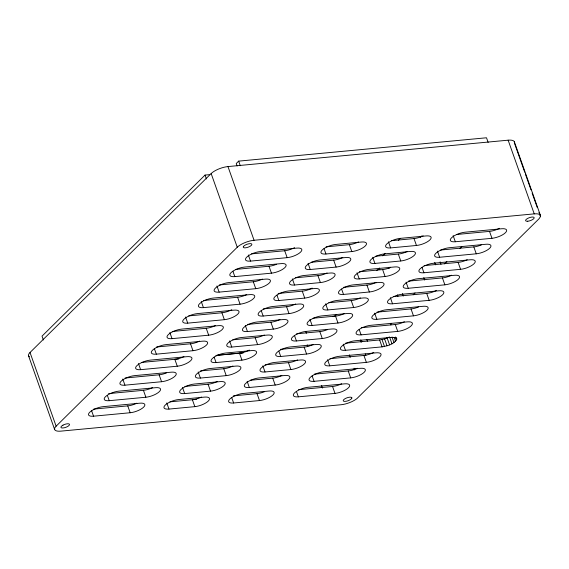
<?xml version="1.0" encoding="UTF-8"?>
<svg xmlns="http://www.w3.org/2000/svg" width="569" height="569" viewBox="0 0 569 569"><rect width="100%" height="100%" fill="white"/><g stroke="black" fill="none" stroke-linecap="round" stroke-linejoin="round"><path stroke-width="0.85" d="M396.792 339.003L395.398 337.552L391.941 337.296L355.099 340.767A10.406 3.578 -19.5 0 0 341.649 346.35A10.406 3.578 -19.5 0 0 345.44 350.312L382.076 346.862C387.368 345.86 394.395 344.366 396.792 339.003L396.244 337.467M538.985 212.429L540.465 216.618L538.978 218.823L356.969 398.556A13.009 4.474 -19.5 0 1 341.03 404.744L60.862 431.138A13.009 4.474 -19.5 0 1 56.125 426.195L30.022 352.496L211.156 173.552A13.009 4.474 -19.5 0 1 227.97 166.575L508.138 140.18A13.009 4.474 -19.5 0 1 514.369 142.926M488.138 142.385L486.509 137.776L238.667 161.127L236.249 163.509L237.117 165.949M382.653 255.858L385.17 253.369M398.407 240.282L400.299 238.418M388.805 268.433L390.071 267.181M420.32 237.28L421.579 236.035M209.349 174.676L205.039 175.081L42.021 336.137L43.379 339.97M56.125 426.195L237.252 247.245A13.009 4.474 -19.5 0 1 254.066 240.267L534.234 213.873A13.009 4.474 -19.5 0 1 540.465 216.618M336.628 314.444L335.418 315.631L332.957 316.656M413.186 294.763L415.043 292.928M444.453 263.867L446.935 261.42M459.937 248.575L461.793 246.74M345.611 343.157L379.63 339.956L384.587 338.911L388.719 337.239M456.366 234.513L489.518 231.391A10.406 3.578 -19.5 0 0 499.397 228.304M251.562 253.866L284.706 250.744A10.406 3.578 -19.5 0 0 294.593 247.657M326.087 246.846L349.366 244.656A10.406 3.578 -19.5 0 0 358.484 241.953M391.607 240.673L414.019 238.567A10.406 3.578 -19.5 0 0 423.144 235.865M455.321 241.754L491.965 238.304A10.406 3.578 -19.5 0 0 505.414 232.721A10.406 3.578 -19.5 0 0 501.623 228.759L464.987 232.209A10.406 3.578 -19.5 0 0 451.537 237.792A10.406 3.578 -19.5 0 0 455.321 241.754L453.152 235.616M250.516 261.107L287.153 257.657A10.406 3.578 -19.5 0 0 300.603 252.074A10.406 3.578 -19.5 0 0 296.819 248.112L260.175 251.562A10.406 3.578 -19.5 0 0 246.726 257.145A10.406 3.578 -19.5 0 0 250.516 261.107L248.34 254.969M325.952 254.002L351.813 251.562A10.406 3.578 -19.5 0 0 365.262 245.979A10.406 3.578 -19.5 0 0 361.471 242.017L335.61 244.457A10.406 3.578 -19.5 0 0 322.161 250.04A10.406 3.578 -19.5 0 0 325.952 254.002L324.046 248.625M390.604 247.906L416.465 245.474A10.406 3.578 -19.5 0 0 429.915 239.89A10.406 3.578 -19.5 0 0 426.124 235.929L400.263 238.368A10.406 3.578 -19.5 0 0 386.813 243.952A10.406 3.578 -19.5 0 0 390.604 247.906L388.428 241.768M440.669 250.026L473.821 246.903A10.406 3.578 -19.5 0 0 481.331 244.933M235.865 269.379L269.009 266.256A10.406 3.578 -19.5 0 0 276.52 264.286M311.25 262.273L333.669 260.161A10.406 3.578 -19.5 0 0 342.787 257.465M375.91 256.185L398.321 254.073A10.406 3.578 -19.5 0 0 407.447 251.37M439.624 257.259L476.267 253.81A10.406 3.578 -19.5 0 0 489.717 248.226A10.406 3.578 -19.5 0 0 485.926 244.265L449.29 247.721A10.406 3.578 -19.5 0 0 435.833 253.305A10.406 3.578 -19.5 0 0 439.624 257.259L437.454 251.121M234.819 276.612L271.456 273.163A10.406 3.578 -19.5 0 0 284.905 267.579A10.406 3.578 -19.5 0 0 281.114 263.618L244.478 267.074A10.406 3.578 -19.5 0 0 231.028 272.658A10.406 3.578 -19.5 0 0 234.819 276.612L232.913 271.242M310.247 269.507L336.115 267.074A10.406 3.578 -19.5 0 0 349.565 261.491A10.406 3.578 -19.5 0 0 345.774 257.529L319.913 259.962A10.406 3.578 -19.5 0 0 306.463 265.552A10.406 3.578 -19.5 0 0 310.247 269.507L308.078 263.369M374.907 263.419L400.768 260.979A10.406 3.578 -19.5 0 0 414.218 255.396A10.406 3.578 -19.5 0 0 410.427 251.441L384.566 253.874A10.406 3.578 -19.5 0 0 371.116 259.457A10.406 3.578 -19.5 0 0 374.907 263.419L372.731 257.273M219.293 284.969L253.312 281.762A10.406 3.578 -19.5 0 0 262.437 279.059M295.553 277.786L317.971 275.673A10.406 3.578 -19.5 0 0 327.09 272.971M359.345 271.776L382.624 269.578A10.406 3.578 -19.5 0 0 390.135 267.608M424.097 265.616L458.123 262.409A10.406 3.578 -19.5 0 0 467.241 259.713M219.122 292.125L255.758 288.675A10.406 3.578 -19.5 0 0 269.208 283.085A10.406 3.578 -19.5 0 0 265.417 279.13L228.781 282.58A10.406 3.578 -19.5 0 0 215.331 288.163A10.406 3.578 -19.5 0 0 219.122 292.125L216.945 285.979M294.55 285.019L320.418 282.58A10.406 3.578 -19.5 0 0 333.868 276.996A10.406 3.578 -19.5 0 0 330.077 273.035L304.216 275.474A10.406 3.578 -19.5 0 0 290.759 281.058A10.406 3.578 -19.5 0 0 294.55 285.019L292.381 278.874M359.21 278.924L385.071 276.491A10.406 3.578 -19.5 0 0 398.52 270.908A10.406 3.578 -19.5 0 0 394.73 266.946L368.868 269.386A10.406 3.578 -19.5 0 0 355.419 274.969A10.406 3.578 -19.5 0 0 359.21 278.924L357.033 272.786M423.926 272.771L460.57 269.322A10.406 3.578 -19.5 0 0 474.02 263.739A10.406 3.578 -19.5 0 0 470.229 259.777L433.592 263.227A10.406 3.578 -19.5 0 0 420.135 268.81A10.406 3.578 -19.5 0 0 423.926 272.771L422.027 267.394M203.595 300.475L237.614 297.274A10.406 3.578 -19.5 0 0 246.74 294.571M278.134 293.455L302.274 291.179A10.406 3.578 -19.5 0 0 312.153 288.092M343.648 287.281L366.927 285.09A10.406 3.578 -19.5 0 0 376.052 282.388M408.4 281.122L442.426 277.921A10.406 3.578 -19.5 0 0 451.544 275.218M203.425 307.63L240.061 304.18A10.406 3.578 -19.5 0 0 253.511 298.597A10.406 3.578 -19.5 0 0 249.72 294.635L213.083 298.085A10.406 3.578 -19.5 0 0 199.634 303.675A10.406 3.578 -19.5 0 0 203.425 307.63L201.248 301.492M278.853 300.524L304.714 298.092A10.406 3.578 -19.5 0 0 318.171 292.509A10.406 3.578 -19.5 0 0 314.38 288.547L288.519 290.979A10.406 3.578 -19.5 0 0 275.062 296.563A10.406 3.578 -19.5 0 0 278.853 300.524L276.954 295.155M343.512 294.436L369.373 291.997A10.406 3.578 -19.5 0 0 382.823 286.413A10.406 3.578 -19.5 0 0 379.032 282.452L353.171 284.891A10.406 3.578 -19.5 0 0 339.721 290.474A10.406 3.578 -19.5 0 0 343.512 294.436L341.606 289.059M408.229 288.277L444.866 284.827A10.406 3.578 -19.5 0 0 458.322 279.244A10.406 3.578 -19.5 0 0 454.531 275.282L417.888 278.739A10.406 3.578 -19.5 0 0 404.438 284.322A10.406 3.578 -19.5 0 0 408.229 288.277L406.06 282.139M188.766 315.902L221.917 312.779A10.406 3.578 -19.5 0 0 231.796 309.692M263.298 308.882L286.57 306.691A10.406 3.578 -19.5 0 0 295.695 303.988M328.811 302.708L351.229 300.596A10.406 3.578 -19.5 0 0 360.355 297.9M393.577 296.549L426.722 293.426A10.406 3.578 -19.5 0 0 436.608 290.339M187.727 323.142L224.364 319.686A10.406 3.578 -19.5 0 0 237.814 314.102A10.406 3.578 -19.5 0 0 234.023 310.148L197.386 313.597A10.406 3.578 -19.5 0 0 183.936 319.181A10.406 3.578 -19.5 0 0 187.727 323.142L185.551 316.997M263.155 316.037L289.016 313.597A10.406 3.578 -19.5 0 0 302.473 308.014A10.406 3.578 -19.5 0 0 298.682 304.052L272.814 306.492A10.406 3.578 -19.5 0 0 259.364 312.075A10.406 3.578 -19.5 0 0 263.155 316.037L261.256 310.66M327.815 309.941L353.676 307.509A10.406 3.578 -19.5 0 0 367.126 301.926A10.406 3.578 -19.5 0 0 363.335 297.964L337.474 300.396A10.406 3.578 -19.5 0 0 324.024 305.987A10.406 3.578 -19.5 0 0 327.815 309.941L325.639 303.803M392.532 303.789L429.168 300.34A10.406 3.578 -19.5 0 0 442.625 294.749A10.406 3.578 -19.5 0 0 438.834 290.795L402.191 294.244A10.406 3.578 -19.5 0 0 388.741 299.827A10.406 3.578 -19.5 0 0 392.532 303.789L390.355 297.644M377.005 312.139L411.024 308.939A10.406 3.578 -19.5 0 0 418.535 306.961M172.201 331.492L206.22 328.292A10.406 3.578 -19.5 0 0 215.345 325.589M247.6 324.394L270.872 322.196A10.406 3.578 -19.5 0 0 279.998 319.494M313.114 318.22L335.532 316.108A10.406 3.578 -19.5 0 0 344.65 313.405M376.834 319.294L413.471 315.845A10.406 3.578 -19.5 0 0 426.921 310.261A10.406 3.578 -19.5 0 0 423.137 306.3L386.493 309.749A10.406 3.578 -19.5 0 0 373.044 315.34A10.406 3.578 -19.5 0 0 376.834 319.294L374.658 313.156M172.03 338.647L208.667 335.198A10.406 3.578 -19.5 0 0 222.116 329.615A10.406 3.578 -19.5 0 0 218.325 325.653L181.689 329.102A10.406 3.578 -19.5 0 0 168.239 334.693A10.406 3.578 -19.5 0 0 172.03 338.647L169.854 332.509M247.458 331.542L273.319 329.11A10.406 3.578 -19.5 0 0 286.769 323.519A10.406 3.578 -19.5 0 0 282.985 319.565L257.117 321.997A10.406 3.578 -19.5 0 0 243.667 327.58A10.406 3.578 -19.5 0 0 247.458 331.542L245.282 325.404M312.118 325.454L337.979 323.014A10.406 3.578 -19.5 0 0 351.429 317.431A10.406 3.578 -19.5 0 0 347.638 313.469L321.777 315.909A10.406 3.578 -19.5 0 0 308.327 321.492A10.406 3.578 -19.5 0 0 312.118 325.454L309.941 319.309M156.503 347.005L190.523 343.797A10.406 3.578 -19.5 0 0 199.648 341.094M232.764 339.821L255.175 337.709A10.406 3.578 -19.5 0 0 264.301 335.006M296.556 333.811L319.835 331.613A10.406 3.578 -19.5 0 0 327.346 329.643M361.258 327.701L395.277 324.494A10.406 3.578 -19.5 0 0 404.403 321.791M156.333 354.16L192.969 350.703A10.406 3.578 -19.5 0 0 206.419 345.12A10.406 3.578 -19.5 0 0 202.628 341.165L165.992 344.615A10.406 3.578 -19.5 0 0 152.542 350.198A10.406 3.578 -19.5 0 0 156.333 354.16L154.427 348.783M231.761 347.054L257.622 344.615A10.406 3.578 -19.5 0 0 271.072 339.032A10.406 3.578 -19.5 0 0 267.281 335.07L241.42 337.509A10.406 3.578 -19.5 0 0 227.97 343.093A10.406 3.578 -19.5 0 0 231.761 347.054L229.584 340.909M296.421 340.959L322.282 338.527A10.406 3.578 -19.5 0 0 335.731 332.943A10.406 3.578 -19.5 0 0 331.94 328.982L306.079 331.414A10.406 3.578 -19.5 0 0 292.63 336.997A10.406 3.578 -19.5 0 0 296.421 340.959L294.514 335.589M361.087 334.857L397.724 331.407A10.406 3.578 -19.5 0 0 411.174 325.817A10.406 3.578 -19.5 0 0 407.383 321.862L370.746 325.312A10.406 3.578 -19.5 0 0 357.296 330.895A10.406 3.578 -19.5 0 0 361.087 334.857L359.181 329.479M217.045 355.269L242.991 352.83M141.674 362.432L178.794 358.932M215.864 355.44L243.482 352.801M280.382 349.359L304.138 347.126A10.406 3.578 -19.5 0 0 313.256 344.423M140.635 369.665L177.272 366.216A10.406 3.578 -19.5 0 0 190.722 360.632A10.406 3.578 -19.5 0 0 186.931 356.671L150.294 360.12A10.406 3.578 -19.5 0 0 136.845 365.703A10.406 3.578 -19.5 0 0 140.635 369.665L138.459 363.527M216.064 362.56L241.925 360.12A10.406 3.578 -19.5 0 0 255.374 354.537A10.406 3.578 -19.5 0 0 251.583 350.582L225.722 353.015A10.406 3.578 -19.5 0 0 212.273 358.598A10.406 3.578 -19.5 0 0 216.064 362.56L214.143 357.147M280.716 356.471L306.584 354.032A10.406 3.578 -19.5 0 0 320.034 348.448A10.406 3.578 -19.5 0 0 316.243 344.487L290.382 346.926A10.406 3.578 -19.5 0 0 276.925 352.51A10.406 3.578 -19.5 0 0 280.716 356.471L278.817 351.094M125.109 378.022L159.128 374.815A10.406 3.578 -19.5 0 0 166.639 372.844M200.508 370.917L223.781 368.726A10.406 3.578 -19.5 0 0 232.906 366.023M265.161 364.821L288.44 362.631A10.406 3.578 -19.5 0 0 297.559 359.928M329.913 358.669L363.932 355.461A10.406 3.578 -19.5 0 0 373.812 352.375M124.938 385.177L161.575 381.721A10.406 3.578 -19.5 0 0 175.024 376.137A10.406 3.578 -19.5 0 0 171.233 372.183L134.597 375.632A10.406 3.578 -19.5 0 0 121.147 381.216A10.406 3.578 -19.5 0 0 124.938 385.177L122.762 379.032M200.366 378.065L226.227 375.632A10.406 3.578 -19.5 0 0 239.677 370.049A10.406 3.578 -19.5 0 0 235.886 366.087L210.025 368.527A10.406 3.578 -19.5 0 0 196.575 374.11A10.406 3.578 -19.5 0 0 200.366 378.065L198.19 371.927M265.019 371.977L290.887 369.544A10.406 3.578 -19.5 0 0 304.337 363.954A10.406 3.578 -19.5 0 0 300.546 359.999L274.685 362.432A10.406 3.578 -19.5 0 0 261.228 368.015A10.406 3.578 -19.5 0 0 265.019 371.977L262.85 365.839M329.743 365.824L366.379 362.368A10.406 3.578 -19.5 0 0 379.829 356.784A10.406 3.578 -19.5 0 0 376.038 352.83L339.401 356.279A10.406 3.578 -19.5 0 0 325.952 361.863A10.406 3.578 -19.5 0 0 329.743 365.824L327.566 359.679M108.537 393.613L143.431 390.32A10.406 3.578 -19.5 0 0 152.549 387.624M184.811 386.422L208.083 384.231A10.406 3.578 -19.5 0 0 217.209 381.529M250.324 380.256L272.736 378.143A10.406 3.578 -19.5 0 0 281.861 375.44M314.216 374.174L348.235 370.967A10.406 3.578 -19.5 0 0 357.36 368.271M109.234 400.683L145.877 397.233A10.406 3.578 -19.5 0 0 159.327 391.65A10.406 3.578 -19.5 0 0 155.536 387.688L118.9 391.138A10.406 3.578 -19.5 0 0 105.45 396.721A10.406 3.578 -19.5 0 0 109.234 400.683L107.335 395.313M184.669 393.577L210.53 391.138A10.406 3.578 -19.5 0 0 223.98 385.554A10.406 3.578 -19.5 0 0 220.189 381.6L194.328 384.032A10.406 3.578 -19.5 0 0 180.878 389.616A10.406 3.578 -19.5 0 0 184.669 393.577L182.493 387.439M249.322 387.489L275.183 385.049A10.406 3.578 -19.5 0 0 288.639 379.466A10.406 3.578 -19.5 0 0 284.849 375.504L258.98 377.944A10.406 3.578 -19.5 0 0 245.531 383.527A10.406 3.578 -19.5 0 0 249.322 387.489L247.152 381.344M314.045 381.33L350.682 377.88A10.406 3.578 -19.5 0 0 364.132 372.297A10.406 3.578 -19.5 0 0 360.341 368.335L323.704 371.785A10.406 3.578 -19.5 0 0 310.254 377.368A10.406 3.578 -19.5 0 0 314.045 381.33L312.139 375.96M169.975 401.849L196.405 399.36M233.311 395.882L257.039 393.648A10.406 3.578 -19.5 0 0 264.549 391.678M298.519 389.687L332.538 386.479A10.406 3.578 -19.5 0 0 341.663 383.776M93.729 409.09L127.748 405.882A10.406 3.578 -19.5 0 0 136.873 403.179M93.536 416.195L130.18 412.738A10.406 3.578 -19.5 0 0 143.63 407.155A10.406 3.578 -19.5 0 0 139.839 403.193L103.202 406.65A10.406 3.578 -19.5 0 0 89.746 412.233A10.406 3.578 -19.5 0 0 93.536 416.195L91.652 410.861M168.972 409.083L194.833 406.65A10.406 3.578 -19.5 0 0 208.282 401.067A10.406 3.578 -19.5 0 0 204.491 397.105L178.63 399.545A10.406 3.578 -19.5 0 0 165.181 405.128A10.406 3.578 -19.5 0 0 168.972 409.083L166.795 402.944M233.624 402.994L259.485 400.555A10.406 3.578 -19.5 0 0 272.942 394.971A10.406 3.578 -19.5 0 0 269.151 391.017L243.283 393.449A10.406 3.578 -19.5 0 0 229.833 399.033A10.406 3.578 -19.5 0 0 233.624 402.994L231.725 397.624M298.348 396.842L334.985 393.385A10.406 3.578 -19.5 0 0 348.434 387.802A10.406 3.578 -19.5 0 0 344.643 383.84L308.007 387.297A10.406 3.578 -19.5 0 0 294.557 392.88A10.406 3.578 -19.5 0 0 298.348 396.842L296.442 391.465M514.326 141.709L540.422 215.402M514.668 143.758L524.746 172.236M525.343 173.908L530.977 189.818M532.164 193.168L537.2 207.408M508.138 140.18L534.234 213.873M489.518 231.391L491.965 238.304M473.821 246.903L476.267 253.81M458.123 262.409L460.57 269.322M440.122 261.861L440.989 264.329M442.426 277.921L444.866 284.827M434.73 262.373L435.605 264.841M414.019 238.567L416.465 245.474M423.82 277.594L424.694 280.062M426.722 293.426L429.168 300.34M398.321 254.073L400.768 260.979M411.024 308.939L413.471 315.845M402.439 293.54L403.307 296.008M397.34 294.87L397.923 296.513M382.624 269.578L385.071 276.491M379.281 267.971L379.857 269.592M395.277 324.494L397.724 331.407M395.398 336.997L396.486 340.07M394.168 337.438L395.526 341.279M392.084 337.168L393.983 342.538M389.509 336.862L391.956 343.776M387.14 337.979L389.587 344.892M366.927 285.09L369.373 291.997M384.587 338.911L387.034 345.817M349.366 244.656L351.813 251.562M382.027 339.579L384.473 346.493M379.63 339.956L382.076 346.862M351.229 300.596L353.676 307.509M333.669 260.161L336.115 267.074M360.319 339.928L361.201 342.403M365.291 353.968L365.881 355.618M363.932 355.461L366.379 362.368M335.532 316.108L337.979 323.014M349.316 354.871L350.198 357.375M354.046 368.228L354.636 369.9M343.263 344.174L345.44 350.312M317.971 275.673L320.418 282.58M348.235 370.967L350.682 377.88M319.835 331.613L322.282 338.527M302.274 291.179L304.714 298.092M284.706 250.744L287.153 257.657M332.538 386.479L334.985 393.385M307.182 344.821L307.772 346.478M321.613 385.569L322.495 388.065M238.667 161.127L240.296 165.728M304.138 347.126L306.584 354.032M286.57 306.691L289.016 313.597M269.009 266.256L271.456 273.163M227.97 166.575L254.066 240.267M288.44 362.631L290.887 369.544M270.872 322.196L273.319 329.11M253.312 281.762L255.758 288.675M211.156 173.552L237.252 247.245M205.039 175.081L206.398 178.922M272.736 378.143L275.183 385.049M255.175 337.709L257.622 344.615M237.614 297.274L240.061 304.18M257.039 393.648L259.485 400.555M241.925 360.12L239.464 353.157A10.406 3.578 -19.5 0 0 249.343 350.07M221.917 312.779L224.364 319.686M223.781 368.726L226.227 375.632M206.22 328.292L208.667 335.198M208.083 384.231L210.53 391.138M190.523 343.797L192.969 350.703M194.833 406.65L192.386 399.737A10.406 3.578 -19.5 0 0 201.511 397.041M177.272 366.216L174.825 359.302A10.406 3.578 -19.5 0 0 183.951 356.607M159.128 374.815L161.575 381.721M143.431 390.32L145.877 397.233M127.748 405.882L130.18 412.738M28.578 355.917L54.674 429.616M305.802 331.699L306.371 333.327M29.453 356.834A13.009 4.474 -19.5 0 1 30.022 352.496M362.247 341.67A32.518 18.037 84.6 0 1 361.294 340.198M390.96 323.27A32.518 18.037 84.6 0 1 390.882 324.942M376.294 270.666A6.501 2.233 -19.5 0 1 379.046 269.201M367.631 341.165A32.518 18.037 84.6 0 1 366.678 339.693M243.361 246.619L243.226 247.088A4.552 1.565 -19.5 0 0 248.724 246.96A4.552 1.565 -19.5 0 0 251.27 243.752L250.566 243.632A4.552 1.565 -19.5 0 0 243.361 246.619M351.87 397.923L351.734 398.392A4.552 1.565 -19.5 0 1 344.529 401.387L343.825 401.266A4.552 1.565 -19.5 0 1 346.372 398.051A4.552 1.565 -19.5 0 1 351.87 397.923M63.01 425.135L62.121 425.676A4.552 1.565 -19.5 0 0 64.155 427.803L65.271 427.504A4.552 1.565 -19.5 0 0 69.375 424.147A4.552 1.565 -19.5 0 0 63.01 425.135M527.769 221.227A4.552 1.565 -19.5 0 0 534.206 217.792A4.552 1.565 -19.5 0 0 527.669 218.404A4.552 1.565 -19.5 0 0 527.769 221.227"/></g></svg>
